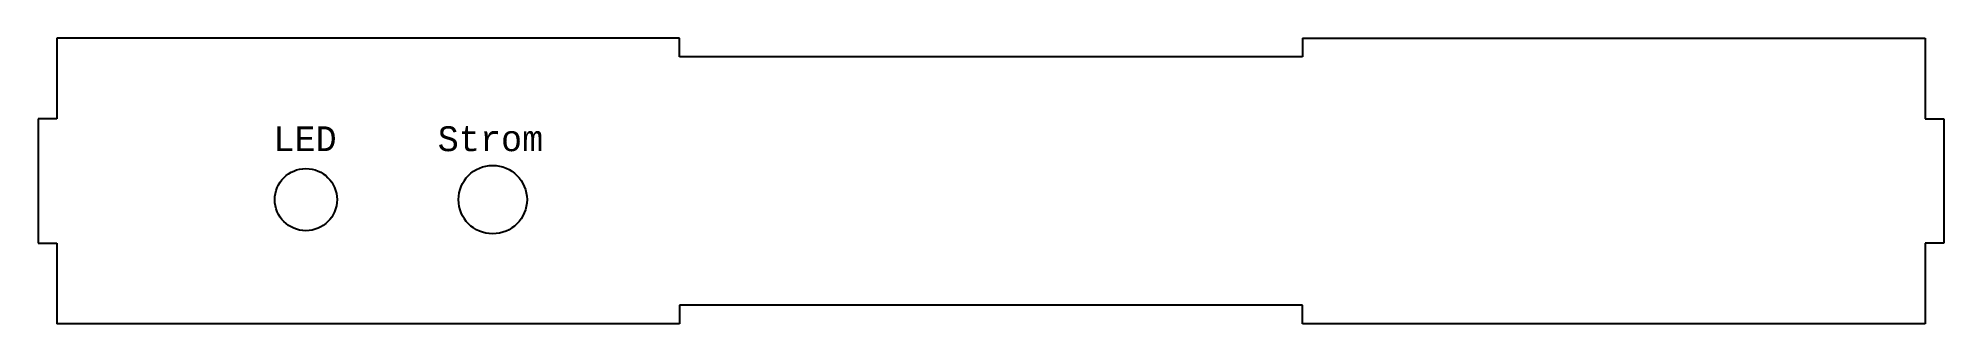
# Model space of a CAD drawing. Header units: millimetres. Extents: x -3 to 303, y 0 to 46.
import ezdxf
from ezdxf.enums import TextEntityAlignment as Align

# ---------------------------------------------------------------- set-up
doc = ezdxf.new("R2010")
doc.units = ezdxf.units.MM
doc.layers.get('0').update_dxf_attribs({"linetype": 'CONTINUOUS', "lineweight": 25, "true_color": 0x000000})
doc.styles.add('textstyle0', font='')
doc.styles.add('textstyle1', font='')
doc.styles.get('textstyle0').set_extended_font_data('Monospace')
doc.styles.get('textstyle1').set_extended_font_data('Monospace')

msp = doc.modelspace()

# ---------------------------------------------------------------- linework, layer by layer
for p, q in [((100, 46), (0, 46)), ((0, 46), (0, 33)), ((100, 43), (100, 46)), ((200, 46), (200, 43)), ((200, 46), (300, 46)), ((300, 46), (300, 33)), ((200, 43), (100, 43)), ((0, 33), (-3, 33)), ((-3, 33), (-3, 13)), ((300, 33), (303, 33)), ((303, 33), (303, 13)), ((-3, 13), (0, 13)), ((0, 13), (0, 0)), ((303, 13), (300, 13)), ((300, 13), (300, 0)), ((200, 3), (100, 3)), ((100, 3), (100, 0)), ((200, 0), (200, 3)), ((300, 0), (200, 0)), ((100, 0), (0, 0))]:
    msp.add_line(p, q)
for centre, radius in [((40, 20), 5), ((70, 20), 5.5)]:
    msp.add_circle(centre, radius)

# ---------------------------------------------------------------- texts
for s, style, p in [('LED', 'textstyle0', (39.86, 31.8)), ('Strom', 'textstyle1', (69.63, 31.8))]:
    msp.add_text(s, height=4, dxfattribs=dict(style=style)).set_placement(p, align=Align.TOP_CENTER)

doc.saveas('drawing.dxf')
